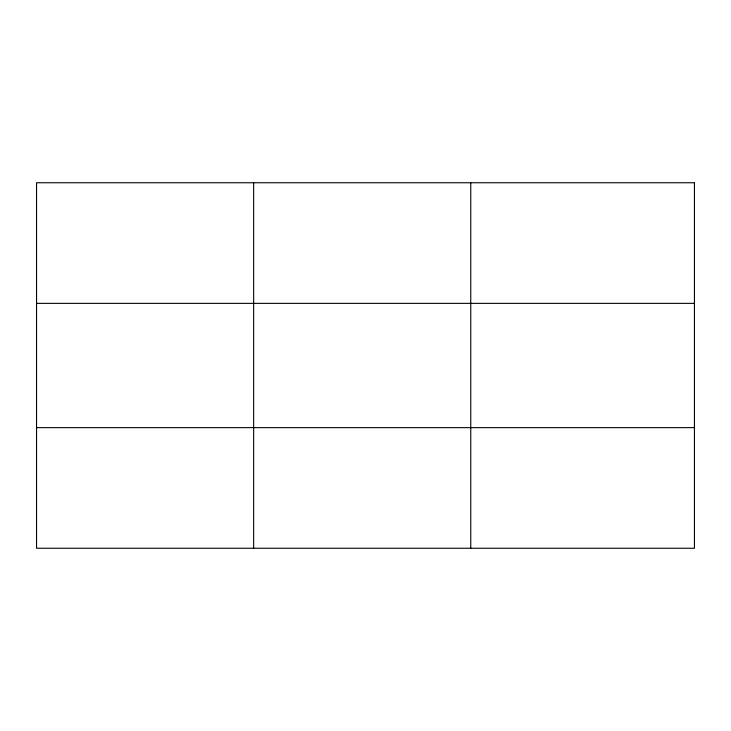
<?xml version="1.0" encoding="UTF-8"?>
<svg xmlns="http://www.w3.org/2000/svg" width="731" height="731" viewBox="0 0 731 731"><rect width="100%" height="100%" fill="white"/><g stroke="black" fill="none" stroke-linecap="round" stroke-linejoin="round"><path stroke-width="1.1" d="M253.657 548.25L253.657 182.75M470.764 548.25L470.764 182.75M36.55 303.365L694.45 303.365M36.55 427.635L694.45 427.635M694.45 182.75L36.55 182.75L36.55 548.25L694.45 548.25L694.45 182.75"/></g></svg>
